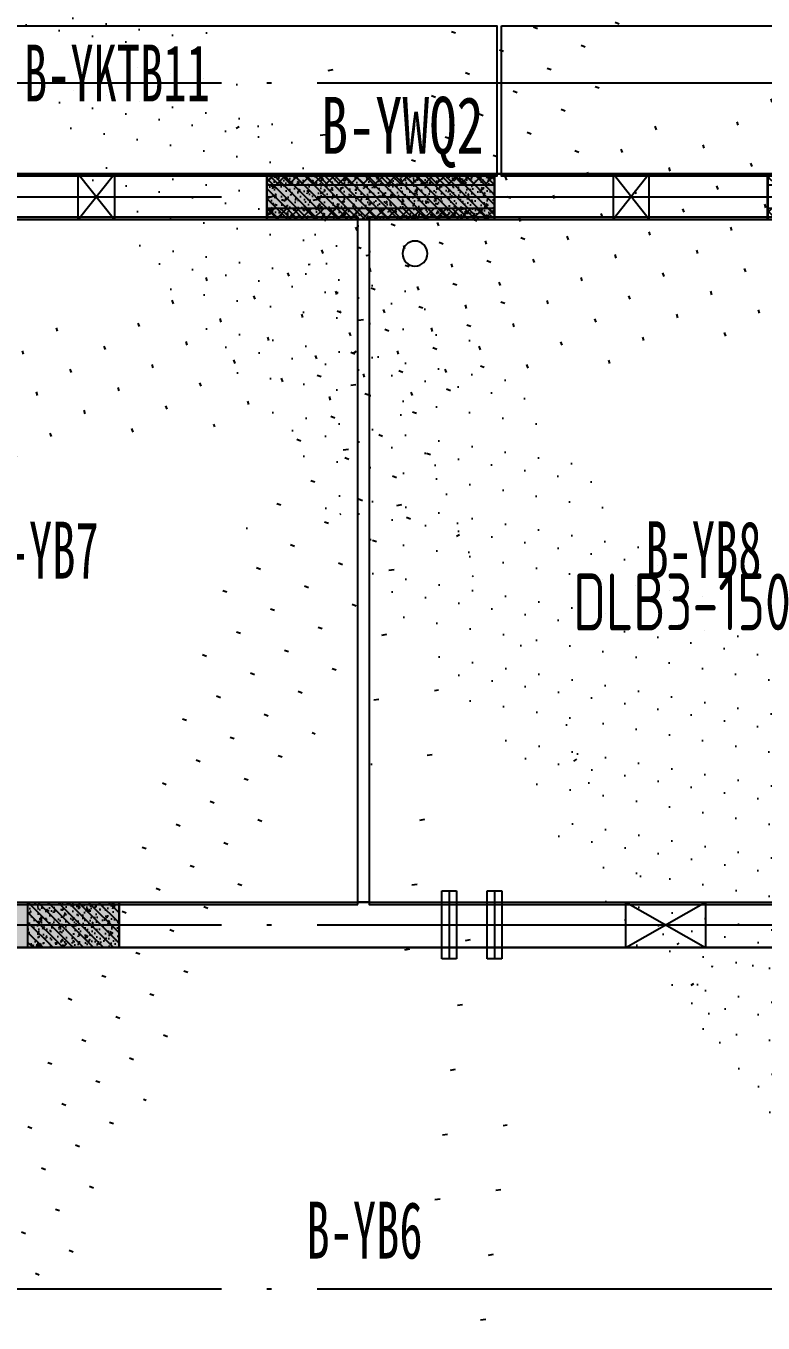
# Model space of a CAD drawing. Extents: x -3200781797 to -8106663, y 494714 to 1244925.
# Drawn here: x -8136259 to -8133021, y 1011988 to 1017688 of the extents above; entities that cross this region are included whole.
import ezdxf
from ezdxf.enums import TextEntityAlignment as Align
from ezdxf.xclip import XClip

# ---------------------------------------------------------------- set-up
doc = ezdxf.new("R2010")
doc.units = 0
doc.header["$LTSCALE"] = 1000
doc.header["$MEASUREMENT"] = 0
doc.header["$XCLIPFRAME"] = 0
for name, pattern in [('125-墙体$0$CENTER2', [1.125, 0.75, -0.125, 0.125, -0.125]), ('125-墙体$0$CONTINOUS', [0]), ('3#-轴线$0$DOTE', [2.4200000000000004, 2, -0.2, 0.02, -0.2]), ('3#4#5#$0$DASH', [0.35, 0.25, -0.1])]:
    doc.linetypes.add(name, pattern=pattern)
for name, color, linetype in [('125-墙体$0$DUCT-排烟中心线', 5, '125-墙体$0$CENTER2'), ('125-墙体$0$DUCT-排烟管', 2, 'Continuous'), ('125-墙体$0$DUCT-送风中心线', 5, '125-墙体$0$CENTER2'), ('125-墙体$0$DUCT-送风管', 4, 'Continuous'), ('125-墙体$0$S-SLAB-HOLE', 5, 'Continuous'), ('125-墙体$0$S-WALL', 40, 'Continuous'), ('125-墙体$0$S-WALL-BEAM', 120, 'Continuous'), ('125-墙体$0$S-WALL-COLU', 252, '125-墙体$0$CONTINOUS'), ('125-墙体$0$S-WALL-COLU-HATC', 16, 'Continuous'), ('125-墙体$0$S-WALL-HATC', 253, 'Continuous'), ('125-墙体$0$提结构条件', 7, 'Continuous'), ('125-墙体$0$暖-首层和标准层暖通套管_TZ$0$H-暖洞-剪力墙', 6, 'Continuous'), ('125-墙体$0$暖-首层和标准层暖通套管_TZ$0$H-暖洞-穿梁', 3, 'Continuous'), ('3#-轴线$0$A-ANNO-DOTE', 10, '3#-轴线$0$DOTE'), ('3#4#5#$0$PC-SLAB', 6, '3#4#5#$0$DASH'), ('3#4#5#$0$S-ANNO-TEXT', 7, 'Continuous'), ('3#4#5#$0$S-PC-FQ-NYQ', 4, 'Continuous'), ('3#4#5#$0$S-PC-FQ-WYQ', 4, 'Continuous'), ('3#4#5#$0$S-PC-SLAB', 6, 'Continuous'), ('3#4#5#$0$S-WALL-HATC', 253, 'Continuous'), ('3#4#5#模板$0$S-SLAB-TEXT', 120, 'Continuous')]:
    doc.layers.add(name, color=color, linetype=linetype)
doc.styles.add('3#4#5#$0$外部参照 1$0$宋体', font='', dxfattribs={"width": 0.8})
doc.styles.add('3#4#5#$0$宋体', font='', dxfattribs={"width": 0.8})
doc.styles.add('3#4#5#模板$0$TSSD_Rein', font='tssdeng.shx', dxfattribs={"width": 0.7, "bigfont": 'hztxt.shx'})
doc.styles.get('3#4#5#$0$外部参照 1$0$宋体').set_extended_font_data('SimSun')
doc.styles.get('3#4#5#$0$宋体').set_extended_font_data('SimSun')

# ---------------------------------------------------------------- blocks, each defined once
blk = doc.blocks.new('3#4#5#模板$0$banhou-1')
at = {"layer": '3#4#5#模板$0$S-SLAB-TEXT', "style": '3#4#5#模板$0$TSSD_Rein', "width": 0.7}
blk.add_text('DLB3-150', height=250, dxfattribs=at).set_placement((97606.37847163528, 30506.78048985731), align=Align.BOTTOM_LEFT)
blk = doc.blocks.new('3#4#5#$0$B-YWQ2')
at = {"layer": '3#4#5#$0$S-PC-FQ-WYQ'}
h = blk.add_hatch(dxfattribs=at)
h.set_pattern_fill('ANSI37', color=256, scale=12, angle=180)
h.set_pattern_definition([(225, (-657507.1811856697, -531964.0313569249), (26.94076836320745, -26.94076836320746), []), (315, (-657507.1811856697, -531964.0313569249), (26.94076836320746, 26.94076836320745), [])])
h.paths.add_polyline_path([(-143805.760363081, 329838.378574529), (-143805.760363081, 329888.378574529), (-144305.7646883298, 329888.3786142177), (-144305.7646883298, 329838.3786142177)])
h = blk.add_hatch(dxfattribs=at)
h.set_pattern_fill('ANSI37', color=256, scale=12, angle=180)
h.set_pattern_definition([(225, (-655807.1767984, -531964.0314528265), (26.94076836320745, -26.94076836320746), []), (315, (-655807.1767984, -531964.0314528265), (26.94076836320746, 26.94076836320745), [])])
h.paths.add_polyline_path([(-141605.7606210168, 329838.3781581313), (-141605.7606210168, 329888.3781581313), (-142605.76030106, 329888.3785183162), (-142605.76030106, 329838.3785183162)])
h = blk.add_hatch(dxfattribs=at)
h.set_pattern_fill('ANSI37', color=256, scale=12, angle=180)
h.set_pattern_definition([(225, (-653107.1819316256, -531964.0318592056), (26.94076836320745, -26.94076836320746), []), (315, (-653107.1819316256, -531964.0318592056), (26.94076836320746, 26.94076836320745), [])])
h.paths.add_polyline_path([(-139605.8072693339, 329838.3779761113), (-139605.8072693339, 329888.3779761113), (-140105.7606210243, 329888.3781071344), (-140105.7606210243, 329838.3781071344)])
h = blk.add_hatch(dxfattribs=at)
h.set_pattern_fill('ANSI37', color=256, scale=12, angle=180)
h.set_pattern_definition([(225, (-657507.1811856623, -532114.0313541479), (26.94076836320745, -26.94076836320746), []), (315, (-657507.1811856623, -532114.0313541479), (26.94076836320746, 26.94076836320745), [])])
h.paths.add_polyline_path([(-143805.7603630736, 329688.3785773062), (-143805.7603630736, 329738.3785773062), (-144305.7646883223, 329738.3786169949), (-144305.7646883223, 329688.3786169949)])
h = blk.add_hatch(dxfattribs=at)
h.set_pattern_fill('ANSI37', color=256, scale=12, angle=180)
h.set_pattern_definition([(225, (-655807.1767983926, -532114.0314500495), (26.94076836320745, -26.94076836320746), []), (315, (-655807.1767983926, -532114.0314500495), (26.94076836320746, 26.94076836320745), [])])
h.paths.add_polyline_path([(-141605.7606210094, 329688.3781609085), (-141605.7606210094, 329738.3781609085), (-142605.7603010526, 329738.3785210934), (-142605.7603010526, 329688.3785210934)])
h = blk.add_hatch(dxfattribs=at)
h.set_pattern_fill('ANSI37', color=256, scale=12, angle=180)
h.set_pattern_definition([(225, (-653107.1819316181, -532114.0318564288), (26.94076836320745, -26.94076836320746), []), (315, (-653107.1819316181, -532114.0318564288), (26.94076836320746, 26.94076836320745), [])])
h.paths.add_polyline_path([(-139605.8072693264, 329688.3779788885), (-139605.8072693264, 329738.3779788885), (-140105.7606210168, 329738.3781099116), (-140105.7606210168, 329688.3781099116)])
for points in [[(-144305.7646883223, 329688.378616709), (-144305.7646883223, 329888.3786170527), (-143805.760363081, 329888.3785773639), (-143805.760363081, 329688.3785770203)], [(-143805.760363081, 329838.378574529), (-143805.760363081, 329888.378574529), (-144305.7646883298, 329888.3786142177), (-144305.7646883298, 329838.3786142177)], [(-143805.760363081, 329888.3809476119), (-142605.760374493, 329888.3809476119), (-142605.760374493, 329688.3783389947), (-143805.760363081, 329688.3783389947)], [(-141605.7606210168, 329838.3781581313), (-141605.7606210168, 329888.3781581313), (-142605.76030106, 329888.3785183162), (-142605.76030106, 329838.3785183162)], [(-142605.7603010526, 329688.3785208075), (-142605.7603010526, 329888.3785211511), (-141605.7606210168, 329888.3781609662), (-141605.7606210168, 329688.3781606226)], [(-141605.7606210168, 329888.3782881502), (-140105.7606888157, 329888.3782833477), (-140105.7606888157, 329688.378028636), (-141605.7606210168, 329688.3780334386)], [(-139605.8072693339, 329838.3779761113), (-139605.8072693339, 329888.3779761113), (-140105.7606210243, 329888.3781071344), (-140105.7606210243, 329838.3781071344)], [(-140105.7606210168, 329688.3781096257), (-140105.7606210168, 329888.3781099693), (-139605.8072693339, 329888.3779789462), (-139605.8072693339, 329688.3779786025)], [(-143805.7603630736, 329688.3785773062), (-143805.7603630736, 329738.3785773062), (-144305.7646883223, 329738.3786169949), (-144305.7646883223, 329688.3786169949)], [(-141605.7606210094, 329688.3781609085), (-141605.7606210094, 329738.3781609085), (-142605.7603010526, 329738.3785210934), (-142605.7603010526, 329688.3785210934)], [(-139605.8072693264, 329688.3779788885), (-139605.8072693264, 329738.3779788885), (-140105.7606210168, 329738.3781099116), (-140105.7606210168, 329688.3781099116)]]:
    blk.add_lwpolyline(points, close=True, dxfattribs=at)
blk = doc.blocks.new('3#4#5#$0$A$C53EF3948')
at = {"layer": '3#4#5#$0$S-PC-FQ-WYQ', "xscale": -1}
blk.add_blockref('3#4#5#$0$B-YWQ2', (-106006.4793553883, -329888.3812170064), dxfattribs=at)
at = {"layer": '3#4#5#$0$S-PC-FQ-NYQ', "style": '3#4#5#$0$宋体', "width": 0.7}
blk.add_text('B-YWQ2', height=250, dxfattribs=at).set_placement((35837.51261855365, 213.5618023236748), align=Align.MIDDLE_LEFT)
blk = doc.blocks.new('3#4#5#$0$ban111')
at = {"layer": '3#4#5#$0$S-WALL-HATC', "ltscale": 100}
h = blk.add_hatch(dxfattribs=at)
h.set_pattern_fill('AR-CONC', color=256, scale=25, angle=-360.0000000000001, style=0)
h.set_pattern_definition([(49.99999999999994, (-2021081921.688322, 37341211722.80318), (179.3150456501884, -15.68803374564894), [18.75, -206.25]), (355, (-2021081921.688322, 37341211722.80318), (-34.68783340324983, 188.048033425003), [15, -165]), (100.4513999999999, (-2021081906.745402, 37341211721.49584), (144.6273454285055, 172.3598855152383), [15.93504749999993, -175.2855279999988]), (46.18419999999992, (-2021081921.688322, 37341211772.80318), (266.8102621564111, -41.37975358225476), [28.125, -309.3749999999999]), (96.63559999999993, (-2021081899.454136, 37341211769.35485), (233.6656763871761, 243.5294677251102), [23.90257199999984, -262.9282499999974]), (351.1841999999999, (-2021081921.688322, 37341211772.80318), (233.665486283407, 243.5296502313309), [22.49999999999984, -247.4999999999987]), (20.99999999999995, (-2021081896.688322, 37341211760.30318), (149.2267630296153, -100.6547226663348), [18.75, -206.25]), (326, (-2021081896.688322, 37341211760.30318), (60.8288329803956, 181.2875112617132), [15, -165]), (71.45139999999999, (-2021081884.252764, 37341211751.91528), (210.0556571453726, 80.63262417748791), [15.9350475, -175.285528]), (37.49999999999994, (-2021081921.688322, 37341211722.80318), (3.039963829322741, 83.22346345782788), [0, -162.9999999999988, 0, -167.4999999999988, 0, -165.6249999999988]), (7.499999999999932, (-2021081921.688322, 37341211722.80318), (65.76738436053724, 98.60292797059), [0, -95.5, 0, -159.25, 0, -63.125]), (327.4999999999999, (-2021081977.438322, 37341211722.80318), (133.4556090431022, -5.638717933595058), [0, -62.49999999999999, 0, -195, 0, -258.7499999999999]), (317.4999999999999, (-2021082002.438322, 37341211722.80318), (145.7965423355966, 25.0262455830793), [0, -81.25, 0, -129.5, 0, -183.75])])
h.paths.add_polyline_path([(-225982.0008890695, 409975.0001695258), (-225932.0008433646, 409975.0001634318), (-225932.0009347743, 412975.0000455689), (-225982.0009804791, 412975.0000516628)])
at = {"layer": '3#4#5#$0$S-PC-SLAB'}
for points in [[(-228982.0009347743, 409965.0000553694), (-228982.0009347743, 412985.0000553694), (-225982.0009347743, 412985.0000553694), (-225982.0009347743, 409965.0000553694)], [(-225932.0008750532, 409965.0001437321), (-225932.0008750532, 412985.0001437321), (-223232.0008750532, 412985.0001437321), (-223232.0008750532, 409965.0001437321)], [(-228292.0000004165, 407374.9996759502), (-222672.0000004176, 407374.9996759502), (-222672.0000004176, 409774.9996759502), (-228292.0000004165, 409774.9996759502)]]:
    blk.add_lwpolyline(points, close=True, dxfattribs=at)
at = {"layer": '3#4#5#$0$S-WALL-HATC', "ltscale": 100}
blk.add_lwpolyline([(-225982.0008890695, 409975.0001695258), (-225932.0008433646, 409975.0001634318), (-225932.0009347743, 412975.0000455689), (-225982.0009804791, 412975.0000516628)], close=True, dxfattribs=at)
blk = doc.blocks.new('3#4#5#$0$5#')
at = {"layer": '3#4#5#$0$S-ANNO-TEXT', "xscale": -1}
blk.add_blockref('3#4#5#$0$ban111', (-43035.68741598609, -247400.0000532265), dxfattribs=at)
at = {"layer": '3#4#5#$0$PC-SLAB', "linetype": 'ByBlock', "style": '3#4#5#$0$外部参照 1$0$宋体', "width": 0.6}
for s, p in [('B-YB7', (181502.3135094283, 164121.6105128663)), ('B-YB8', (184414.3135094283, 164121.6105128663)), ('B-YB6', (182925.2985424202, 161131.2348421328))]:
    blk.add_text(s, height=250, dxfattribs=at).set_placement(p, align=Align.MIDDLE)
blk = doc.blocks.new('3#4#5#$0$3#屋顶层悬挑板')
at = {"layer": '3#4#5#$0$S-PC-SLAB'}
for points in [[(177493.1577107011, 330538.8194016829), (180783.1577107011, 330538.8194016829), (180783.1577107011, 329878.8194016829), (177493.1577107011, 329878.8194016829)], [(180803.1577107011, 330538.8194016829), (183803.1577107011, 330538.8194016829), (183803.1577107011, 329878.8194016829), (180803.1577107011, 329878.8194016829)]]:
    blk.add_lwpolyline(points, close=True, dxfattribs=at)
at = {"layer": '3#4#5#$0$PC-SLAB', "linetype": 'ByBlock', "style": '3#4#5#$0$外部参照 1$0$宋体', "width": 0.6}
blk.add_text('B-YKTB11', height=250, rotation=359.9999999998562, dxfattribs=at).set_placement((179113.5294550474, 330331.8198021226), align=Align.MIDDLE)
blk = doc.blocks.new('125-墙体$0$retert')
at = {"layer": '125-墙体$0$暖-首层和标准层暖通套管_TZ$0$H-暖洞-剪力墙'}
for p, q in [((55012.64504557895, 61028.66467393409), (54812.65341164428, 61187.66467393409)), ((54812.65341164428, 61028.66467393409), (55012.64504557895, 61187.66467393409))]:
    blk.add_line(p, q, dxfattribs=at)
blk.add_lwpolyline([(55012.64504557895, 61028.66467393409), (55012.64504557895, 61187.66467393409), (54812.65341164428, 61187.66467393409), (54812.65341164428, 61028.66467393409)], close=True, dxfattribs=at)
blk = doc.blocks.new('125-墙体$0$ewrewr')
at = {"layer": '125-墙体$0$暖-首层和标准层暖通套管_TZ$0$H-暖洞-穿梁', "color": 2}
for p, q in [((54897.97373564044, 62306.12384276799), (54817.97373564044, 62106.1238428404)), ((54897.97373564044, 62106.1238428404), (54817.97373564044, 62306.12384276799))]:
    blk.add_line(p, q, dxfattribs=at)
blk.add_lwpolyline([(54897.97373564044, 62306.12384276799), (54817.97373564044, 62306.12384276799), (54817.97373564044, 62106.1238428404), (54897.97373564044, 62106.1238428404)], close=True, dxfattribs=at)
blk = doc.blocks.new('125-墙体$0$tretyyt')
at = {"layer": '125-墙体$0$暖-首层和标准层暖通套管_TZ$0$H-暖洞-穿梁', "color": 5}
for p, q in [((52497.95184686818, 59279.6456090584), (52297.95184694059, 59359.6456090584)), ((52297.95184694059, 59279.6456090584), (52497.95184686818, 59359.6456090584))]:
    blk.add_line(p, q, dxfattribs=at)
blk.add_lwpolyline([(52497.95184686818, 59279.6456090584), (52497.95184686818, 59359.6456090584), (52297.95184694059, 59359.6456090584), (52297.95184694059, 59279.6456090584)], close=True, dxfattribs=at)
blk = doc.blocks.new('125-墙体$0$rtret')
at = {"layer": '125-墙体$0$暖-首层和标准层暖通套管_TZ$0$H-暖洞-穿梁', "color": 3}
for p, q in [((53777.45084473341, 61921.49800726742), (53618.45084473352, 61721.49800733983)), ((53777.45084473341, 61721.49800733983), (53618.45084473352, 61921.49800726742))]:
    blk.add_line(p, q, dxfattribs=at)
blk.add_lwpolyline([(53777.45084473341, 61921.49800726742), (53618.45084473352, 61921.49800726742), (53618.45084473352, 61721.49800733983), (53777.45084473341, 61721.49800733983)], close=True, dxfattribs=at)
blk = doc.blocks.new('125-墙体$0$she')
at = {"layer": '125-墙体$0$DUCT-排烟中心线'}
for p, q in [((1247.683420373389, -3050.689154202279), (1247.683420373374, -3349.31108146171)), ((5300.000300035208, -3050.689154202279), (5300.000300035223, -3349.31108146171)), ((5500.000150017608, -3050.689384998579), (5500.000150017622, -3349.311312258011)), ((7449.829196583538, -3050.68961579488), (7449.829196583552, -3349.311543054311)), ((3300.689267166526, -3900.000693814996), (3599.311194425958, -3900.000693814989)), ((3300.689036370226, -4100.000543797403), (3599.310963629658, -4100.000543797396))]:
    blk.add_line(p, q, dxfattribs=at)
at = {"layer": '125-墙体$0$DUCT-排烟管'}
for p, q in [((1215.183420373389, -3050.689154202279), (1215.183420373374, -3349.31108146171)), ((1280.183420373389, -3050.689154202279), (1215.183420373389, -3050.689154202279)), ((1280.183420373374, -3349.31108146171), (1280.183420373389, -3050.689154202279)), ((5267.500300035208, -3050.689154202279), (5267.500300035223, -3349.31108146171)), ((5332.500300035208, -3050.689154202279), (5267.500300035208, -3050.689154202279)), ((5332.500300035223, -3349.31108146171), (5332.500300035208, -3050.689154202279)), ((5467.500150017608, -3050.689384998579), (5467.500150017622, -3349.311312258011)), ((5532.500150017608, -3050.689384998579), (5467.500150017608, -3050.689384998579)), ((5532.500150017622, -3349.311312258011), (5532.500150017608, -3050.689384998579)), ((7482.329196583552, -3349.311543054311), (7482.329196583538, -3050.68961579488)), ((1215.183420373374, -3349.31108146171), (1280.183420373374, -3349.31108146171)), ((5267.500300035223, -3349.31108146171), (5332.500300035223, -3349.31108146171)), ((5467.500150017622, -3349.311312258011), (5532.500150017622, -3349.311312258011)), ((7417.329196583552, -3349.311543054311), (7482.329196583552, -3349.311543054311)), ((3599.311194425958, -3867.500693814989), (3300.689267166526, -3867.500693814996)), ((3300.689267166526, -3867.500693814996), (3300.689267166526, -3932.500693814996)), ((3599.311194425958, -3932.500693814989), (3599.311194425958, -3867.500693814989)), ((3300.689267166526, -3932.500693814996), (3599.311194425958, -3932.500693814989)), ((3599.310963629658, -4067.500543797396), (3300.689036370226, -4067.500543797403)), ((3300.689036370226, -4067.500543797403), (3300.689036370226, -4132.500543797403)), ((3599.310963629658, -4132.500543797396), (3599.310963629658, -4067.500543797396)), ((3300.689036370226, -4132.500543797403), (3599.310963629658, -4132.500543797396))]:
    blk.add_line(p, q, dxfattribs=at)
at = {"layer": '125-墙体$0$DUCT-送风中心线'}
for p, q in [((1447.683420373389, -3063.74848623795), (1447.683420373389, -3330.97650390194)), ((1647.683420373389, -3063.74848623795), (1647.683420373389, -3330.97650390194)), ((7549.829196583538, -3063.748486237739), (7549.829196583538, -3330.976503901729))]:
    blk.add_line(p, q, dxfattribs=at)
at = {"layer": '125-墙体$0$DUCT-送风管'}
for p, q in [((1407.683420373389, -3063.74848623795), (1407.683420373389, -3330.97650390194)), ((1487.683420373389, -3063.74848623795), (1407.683420373389, -3063.74848623795)), ((1487.683420373389, -3330.97650390194), (1487.683420373389, -3063.74848623795)), ((7509.829196583538, -3063.748486237739), (7509.829196583538, -3330.976503901729)), ((7589.829196583538, -3330.976503901729), (7589.829196583538, -3063.748486237739)), ((1407.683420373389, -3330.97650390194), (1487.683420373389, -3330.97650390194)), ((7509.829196583538, -3330.976503901729), (7589.829196583538, -3330.976503901729))]:
    blk.add_line(p, q, dxfattribs=at)
at = {"layer": '125-墙体$0$提结构条件', "color": 3}
for p, q in [((1607.683420373389, -3063.74848623795), (1607.683420373389, -3330.97650390194)), ((1687.683420373389, -3063.74848623795), (1607.683420373389, -3063.74848623795)), ((1687.683420373389, -3330.97650390194), (1687.683420373389, -3063.74848623795)), ((1607.683420373389, -3330.97650390194), (1687.683420373389, -3330.97650390194))]:
    blk.add_line(p, q, dxfattribs=at)
at = {"layer": '125-墙体$0$暖-首层和标准层暖通套管_TZ$0$H-暖洞-穿梁', "color": 6}
for p, q in [((4723.780598112178, -3100.0003486645), (4373.780598112178, -3300.00034859209)), ((4723.780598112178, -3300.00034859209), (4373.780598112178, -3100.0003486645))]:
    blk.add_line(p, q, dxfattribs=at)
blk.add_lwpolyline([(4723.780598112178, -3100.0003486645), (4373.780598112178, -3100.0003486645), (4373.780598112178, -3300.00034859209), (4723.780598112178, -3300.00034859209)], close=True, dxfattribs=at)
at = {"layer": '125-墙体$0$提结构条件', "xscale": -1}
blk.add_blockref('125-墙体$0$ewrewr', (58833.00008165452, -62206.12384276799), dxfattribs=at)
at = {"layer": '125-墙体$0$提结构条件', "xscale": -1, "rotation": 270}
for name, p in [('125-墙体$0$retert', (-56408.16467393417, -54912.6534037345)), ('125-墙体$0$tretyyt', (-50919.64560905844, -52397.95078706497))]:
    blk.add_blockref(name, p, dxfattribs=at)
at = {"layer": '125-墙体$0$提结构条件'}
blk.add_blockref('125-墙体$0$rtret', (-46647.95084473345, -61821.5067575188), dxfattribs=at)
blk = doc.blocks.new('125-墙体')
at = {"layer": '125-墙体$0$S-WALL-COLU-HATC'}
h = blk.add_hatch(dxfattribs=at)
h.set_pattern_fill('AR-CONC', color=256, scale=10)
h.set_pattern_definition([(49.99999999999999, (14790.72775740876, -241007.8147561451), (71.72601826007535, -6.275213498259511), [7.5, -82.5]), (355, (14790.72775740876, -241007.8147561451), (-13.8751333613, 75.21921337000119), [6, -66]), (100.4514, (14796.70492540876, -241008.3376901451), (57.85093817140216, 68.94395420609536), [6.374018999999982, -70.1142111999997]), (46.18420000000002, (14790.72775740876, -240987.8147561451), (106.7241048625644, -16.55190143290181), [11.24999999999992, -123.7499999999994]), (96.6356, (14799.62143190876, -240989.1940868451), (93.46627055487033, 97.41178709004417), [9.561028799999999, -105.1713]), (351.1842, (14790.72775740876, -240987.8147561451), (93.46619451336272, 97.41186009253246), [9, -99]), (21, (14800.72775740876, -240992.8147561451), (59.69070521184616, -40.26188906653388), [7.5, -82.5]), (326.0000000000001, (14800.72775740876, -240992.8147561451), (24.33153319215817, 72.5150045046853), [6, -66]), (71.4514, (14805.70198070876, -240996.1699167451), (84.02226285814899, 32.25304967099524), [6.374019000000001, -70.1142112]), (37.50000000000001, (14790.72775740876, -241007.8147561451), (1.215985531729067, 33.28938538313115), [0, -65.19999999999999, 0, -67, 0, -66.25]), (7.499999999999999, (14790.72775740876, -241007.8147561451), (26.30695374421486, 39.44117118823603), [0, -38.2, 0, -63.7, 0, -25.25]), (327.5, (14768.42775740876, -241007.8147561451), (53.3822436172409, -2.255487173437976), [0, -25, 0, -78, 0, -103.5]), (317.5, (14758.42775740876, -241007.8147561451), (58.31861693423862, 10.01049823323177), [0, -32.5, 0, -51.8, 0, -73.5])])
h.paths.add_polyline_path([(6300, -99.9995030995342), (6300, 100.0004969004658), (5300, 99.99939752748469), (5300, -100.0006024725153)])
h = blk.add_hatch(dxfattribs=at)
h.set_pattern_fill('ANSI31', color=256, scale=250, style=0)
h.set_pattern_definition([(45, (14790.72775740876, -241007.8147561451), (-22.09708691207961, 22.09708691207961), [])])
h.paths.add_polyline_path([(6300, -99.9995030995342), (6300, 100.0004969004658), (5300, 99.99939752748469), (5300, -100.0006024725153)])
h = blk.add_hatch(dxfattribs=at)
h.set_pattern_fill('AR-CONC', color=256, scale=10)
h.set_pattern_definition([(49.99999999999999, (16440.72775740876, -244207.8143496843), (71.72601826007535, -6.275213498259511), [7.5, -82.5]), (355, (16440.72775740876, -244207.8143496843), (-13.8751333613, 75.21921337000119), [6, -66]), (100.4514, (16446.70492540876, -244208.3372836843), (57.85093817140216, 68.94395420609536), [6.374018999999985, -70.11421119999976]), (46.18420000000002, (16440.72775740876, -244187.8143496843), (106.7241048625644, -16.55190143290181), [11.24999999999993, -123.7499999999994]), (96.6356, (16449.62143190876, -244189.1936803843), (93.46627055487033, 97.41178709004417), [9.561028799999999, -105.1713]), (351.1842, (16440.72775740876, -244187.8143496843), (93.46619451336272, 97.41186009253246), [9, -99]), (21, (16450.72775740876, -244192.8143496843), (59.69070521184616, -40.26188906653388), [7.5, -82.5]), (326.0000000000001, (16450.72775740876, -244192.8143496843), (24.33153319215817, 72.5150045046853), [6, -66]), (71.4514, (16455.70198070876, -244196.1695102843), (84.02226285814899, 32.25304967099524), [6.374019000000001, -70.1142112]), (37.50000000000001, (16440.72775740876, -244207.8143496843), (1.215985531729067, 33.28938538313115), [0, -65.19999999999999, 0, -67, 0, -66.25]), (7.499999999999999, (16440.72775740876, -244207.8143496843), (26.30695374421486, 39.44117118823603), [0, -38.2, 0, -63.7, 0, -25.25]), (327.5, (16418.42775740876, -244207.8143496843), (53.3822436172409, -2.255487173437976), [0, -25, 0, -78, 0, -103.5]), (317.5, (16408.42775740876, -244207.8143496843), (58.31861693423862, 10.01049823323177), [0, -32.5, 0, -51.8, 0, -73.5])])
h.paths.add_polyline_path([(7349.999502355931, -3299.999096638727), (7349.999502355931, -3099.999096638727), (6950, -3100.000196011708), (6950, -3300.000196011708)])
h = blk.add_hatch(dxfattribs=at)
h.set_pattern_fill('ANSI31', color=256, scale=250, style=0)
h.set_pattern_definition([(45, (16440.72775740876, -244207.8143496843), (-22.09708691207961, 22.09708691207961), [])])
h.paths.add_polyline_path([(7349.999502355931, -3099.999096638727), (6950, -3100.000196011708), (6950, -3300.000196011708), (7349.999502355931, -3299.999096638727)])
at = {"layer": '125-墙体$0$S-WALL-HATC'}
for points in [[(6300, 100), (5300, 99.99939752748469), (5300, -100.0006024725153), (6300, -100)], [(7750, -3100), (6950, -3100), (6950, -3300), (7750, -3300)]]:
    blk.add_hatch(color=256, dxfattribs=at).paths.add_polyline_path(points)
at = {"layer": '125-墙体$0$S-SLAB-HOLE'}
blk.add_circle((5649.99999997113, -249.9999999994767), 55, dxfattribs=at)
at = {"layer": '125-墙体$0$S-WALL'}
for p, q in [((6300, 100), (5300, 100)), ((5300, -100), (5300, 100)), ((6300, -100), (6300, 100)), ((6300, -100), (5300, -100)), ((7750, -3100), (6950, -3100)), ((6950, -3100), (6950, -3300)), ((7349.999502355931, -3099.999096638727), (7249.999502355931, -3099.999096638727)), ((6950, -3300), (7750, -3300)), ((7249.999502355931, -3299.999096638727), (7349.999502355931, -3299.999096638727))]:
    blk.add_line(p, q, dxfattribs=at)
at = {"layer": '125-墙体$0$S-WALL-BEAM'}
for points in [[(4100, 100.0003920234158), (4100, -100), (5300, -100.0006024725153), (5300, 99.99978955090046)], [(6300, 100.0003920234158), (6300, -100), (7800, -100.0006024725153), (7800, 99.99978955090045)], [(2250, -3099.999803988292), (2250, -3300.000196011708), (6950, -3300.000196011708), (6950, -3099.999803988292)]]:
    blk.add_lwpolyline(points, close=True, dxfattribs=at)
at = {"layer": '125-墙体$0$S-WALL-COLU', "lineweight": -2}
for points in [[(6300, -99.9995030995342), (6300, 100.0004969004658), (5300, 99.99939752748469), (5300, -100.0006024725153)], [(7349.999502355931, -3299.999096638727), (7349.999502355931, -3099.999096638727), (6950, -3100.000196011708), (6950, -3300.000196011708)]]:
    blk.add_lwpolyline(points, close=True, dxfattribs=at)
blk.add_blockref('125-墙体$0$she', (0, 0))
blk = doc.blocks.new('3#-轴线')
at = {"layer": '3#-轴线$0$A-ANNO-DOTE'}
for points in [[(-3000, 500), (44800, 500)], [(-3000, 0), (44800, 0)], [(-3000, -3200), (44800, -3200)], [(-3000, -4800), (44800, -4800)]]:
    blk.add_lwpolyline(points, dxfattribs=at)

msp = doc.modelspace()

# ---------------------------------------------------------------- block references
msp.add_blockref('3#-轴线', (-8170700.435511587, 1016938.001106087))
at = {"xscale": -1, "rotation": 3.622788229407092e-06}
msp.add_blockref('125-墙体', (-8128900.436219759, 1016938.002427585), dxfattribs=at)
at = {"layer": '3#4#5#$0$S-ANNO-TEXT'}
msp.add_blockref('3#4#5#$0$A$C53EF3948', (-8170800.443592959, 1017038.144333236), dxfattribs=at)
at = {"layer": '3#4#5#$0$S-PC-SLAB'}
for name, p in [('3#4#5#$0$5#', (-8317697.236654709, 851263.1443662292)), ('3#4#5#$0$3#屋顶层悬挑板', (-8314973.59086895, 687149.6198890805))]:
    msp.add_blockref(name, p, dxfattribs=at)
at = {"layer": '3#4#5#模板$0$S-SLAB-TEXT'}
ref = msp.add_blockref('3#4#5#模板$0$banhou-1', (-8231461.364611737, 984450.5294314513), dxfattribs=at)
XClip(ref).set_block_clipping_path([(81660.923798101, 21287.473002456358), (102660.923798101, 35476.85255221626)])

doc.saveas('drawing.dxf')
